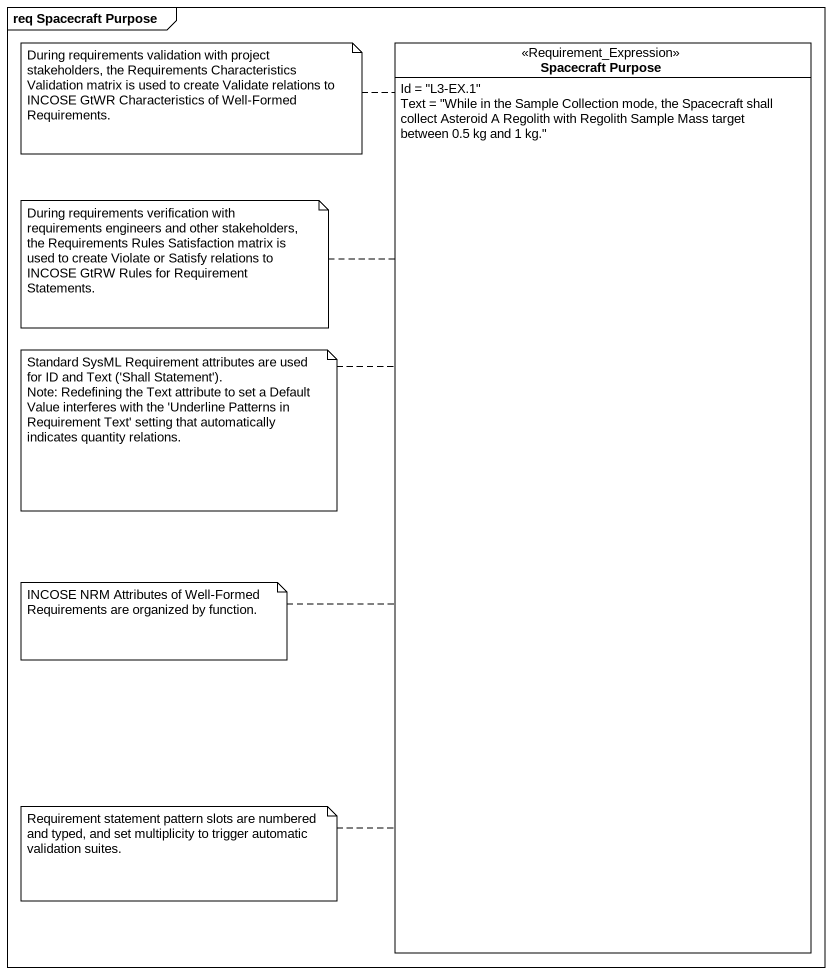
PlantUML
@startuml
mainframe req Spacecraft Purpose
hide circle
hide empty members
class "Spacecraft Purpose" as Spacecraft_Purpose <<Requirement_Expression>> {
  Id = "L3-EX.1"
  Text = "While in the Sample Collection mode, the Spacecraft shall collect Asteroid A Regolith with Regolith Sample Mass target between 0.5 kg and 1 kg."
}
note top of Spacecraft_Purpose : During requirements validation with project stakeholders, the Requirements Characteristics Validation matrix is used to create Validate relations to INCOSE GtWR Characteristics of Well-Formed Requirements.
note left of Spacecraft_Purpose : During requirements verification with requirements engineers and other stakeholders, the Requirements Rules Satisfaction matrix is used to create Violate or Satisfy relations to INCOSE GtRW Rules for Requirement Statements.
note left of Spacecraft_Purpose
  Standard SysML Requirement attributes are used for ID and Text ('Shall Statement').
  Note: Redefining the Text attribute to set a Default Value interferes with the 'Underline Patterns in Requirement Text' setting that automatically indicates quantity relations.
end note
note left of Spacecraft_Purpose : INCOSE NRM Attributes of Well-Formed Requirements are organized by function.
note bottom of Spacecraft_Purpose : Requirement statement pattern slots are numbered and typed, and set multiplicity to trigger automatic validation suites.
@enduml
